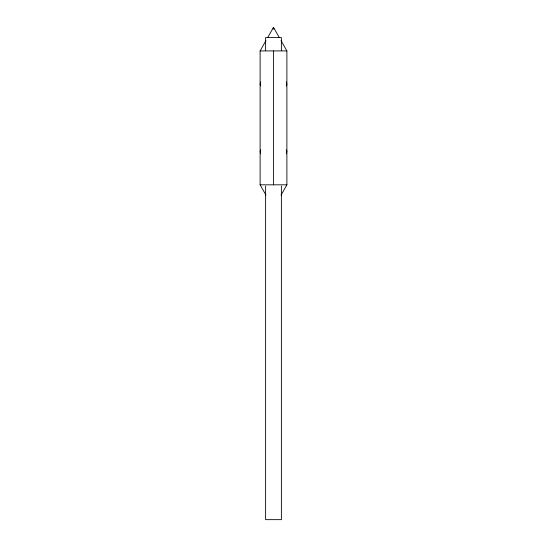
<?xml version="1.0" encoding="UTF-8"?>
<svg xmlns="http://www.w3.org/2000/svg" width="547" height="547" viewBox="0 0 547 547"><rect width="100%" height="100%" fill="white"/><g stroke="black" fill="none" stroke-linecap="round" stroke-linejoin="round"><path stroke-width="0.82" d="M260.693 81.913L260.112 84.395L260.734 85.954M273.11 29.005L273.5 27.35L279.36 37.661M286.307 153.83L286.888 151.348L286.266 149.789M260.734 149.789L260.112 151.348L260.693 153.83M286.266 85.954L286.888 84.395L286.307 81.913M265.965 195.135L260.112 184.824L260.112 50.919L265.965 40.608M267.64 37.661L273.5 27.35L273.89 29.005M281.035 195.135L286.888 184.824L286.888 50.919L281.035 40.608M260.112 50.919L286.888 50.919M260.112 184.824L286.888 184.824M281.384 50.386L281.384 37.586L265.616 37.586L265.616 50.386M281.384 186.042L281.384 519.65L265.616 519.65L265.616 186.042M273.5 50.912L273.5 184.831"/></g></svg>
